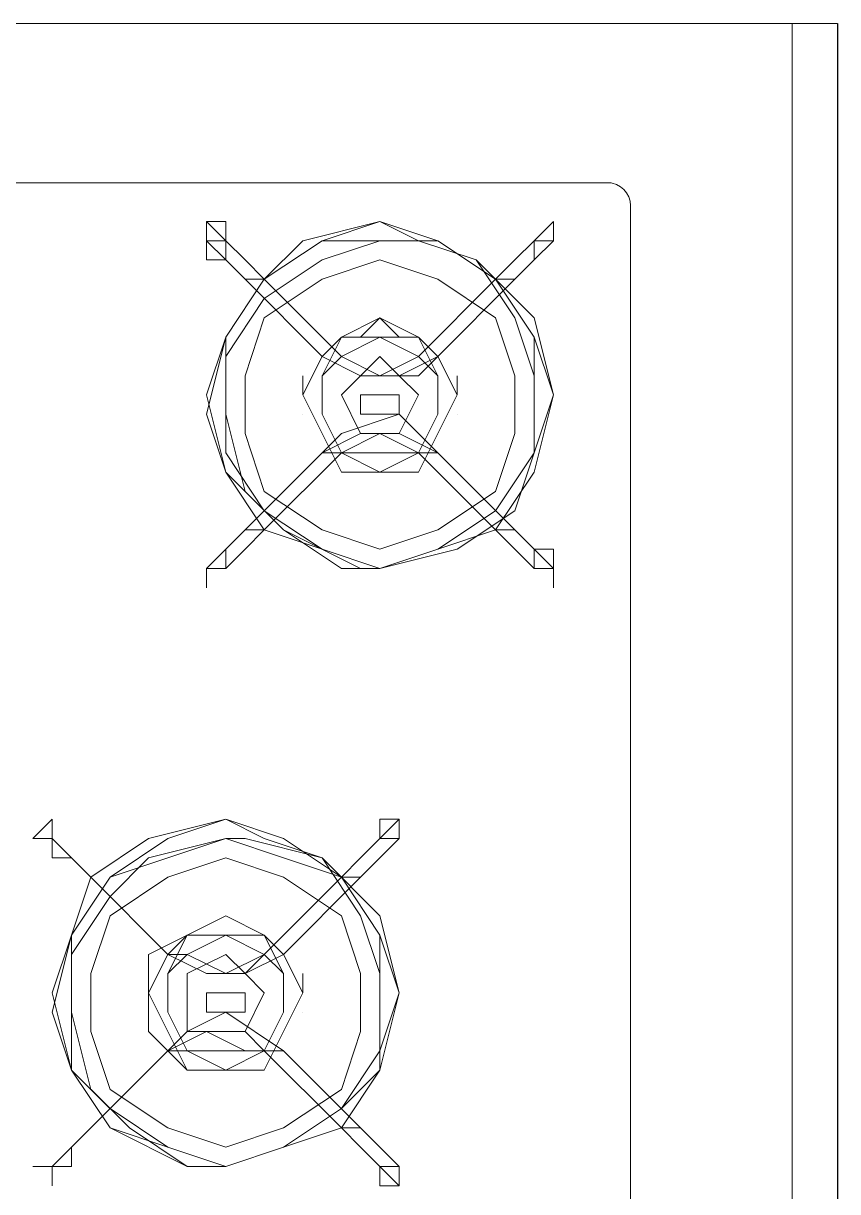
# Model space of a CAD drawing. Extents: x -592.89 to -592.29, y -71.83 to -70.03.
# Drawn here: x -592.647 to -592.289, y -70.545 to -70.032 of the extents above; entities that cross this region are included whole.
import ezdxf

# ---------------------------------------------------------------- set-up
doc = ezdxf.new("R2010")
doc.units = 0
doc.layers.get('0').update_dxf_attribs({"color": 255, "linetype": 'CONTINUOUS'})

# ---------------------------------------------------------------- blocks, each defined once
blk = doc.blocks.new('bancada com cooktop')
at = {"lineweight": 9}
for p, q in [((-0.6, 0.9), (0, 0.9)), ((-0.02, 0.9), (-0.02, -0.9)), ((-0.09947, 0.83), (-0.5313, 0.83))]:
    blk.add_line(p, q, dxfattribs=at)
blk.add_line((0, 0.9), (0, -0.9))
blk.add_lwpolyline([(-0.101, 0.11027, 0.414214), (-0.091, 0.12027), (-0.091, 0.82), (-0.091, 0.12027)], format="xyb", dxfattribs=at)
for points in [[(-0.20107, 0.66065), (-0.16721, 0.66912), (-0.1418, 0.68605), (-0.13334, 0.71146), (-0.12487, 0.73686), (-0.13334, 0.77073), (-0.15874, 0.79613), (-0.18414, 0.8046), (-0.20107, 0.81307), (-0.23494, 0.8046), (-0.25188, 0.78766), (-0.26881, 0.76226), (-0.27728, 0.72839), (-0.26881, 0.70299), (-0.24341, 0.67759), (-0.21801, 0.66065)], [(-0.16721, 0.73686), (-0.17567, 0.71992), (-0.18414, 0.70299), (-0.20107, 0.70299), (-0.18414, 0.70299), (-0.17567, 0.71992), (-0.16721, 0.73686), (-0.17567, 0.75379), (-0.1418, 0.78766), (-0.17567, 0.75379), (-0.1418, 0.78766), (-0.13334, 0.79613), (-0.1418, 0.78766), (-0.15027, 0.78766), (-0.1418, 0.78766), (-0.13334, 0.79613), (-0.12487, 0.8046), (-0.12487, 0.81307), (-0.13334, 0.8046), (-0.13334, 0.79613), (-0.12487, 0.8046), (-0.13334, 0.8046), (-0.12487, 0.8046), (-0.12487, 0.81307), (-0.13334, 0.8046), (-0.1418, 0.79613), (-0.15027, 0.78766), (-0.18414, 0.75379), (-0.20107, 0.74533), (-0.21801, 0.75379), (-0.25188, 0.78766), (-0.26035, 0.78766), (-0.25188, 0.78766), (-0.26035, 0.79613), (-0.26881, 0.8046), (-0.27728, 0.81307), (-0.27728, 0.8046), (-0.26881, 0.79613), (-0.26881, 0.8046), (-0.27728, 0.8046), (-0.26881, 0.8046), (-0.26881, 0.81307), (-0.27728, 0.81307), (-0.27728, 0.8046), (-0.27728, 0.79613), (-0.26881, 0.79613), (-0.26035, 0.78766), (-0.26881, 0.79613), (-0.26035, 0.78766), (-0.22648, 0.75379), (-0.20954, 0.74533), (-0.22648, 0.75379), (-0.26035, 0.78766), (-0.22648, 0.75379), (-0.21801, 0.76226), (-0.20107, 0.77073), (-0.18414, 0.76226), (-0.17567, 0.75379)], [(-0.15027, 0.78766), (-0.17567, 0.8046), (-0.20107, 0.81307), (-0.22648, 0.8046), (-0.25188, 0.78766), (-0.26881, 0.76226), (-0.26881, 0.73686), (-0.26881, 0.71146), (-0.25188, 0.68605), (-0.22648, 0.66912), (-0.20107, 0.66065), (-0.17567, 0.66912), (-0.15027, 0.68605), (-0.13334, 0.71146), (-0.13334, 0.73686), (-0.13334, 0.76226)], [(-0.25188, 0.67759), (-0.26035, 0.67759), (-0.25188, 0.67759), (-0.21801, 0.71146), (-0.20107, 0.71992), (-0.19261, 0.71992), (-0.18414, 0.73686), (-0.19261, 0.74533), (-0.20107, 0.75379), (-0.20954, 0.74533), (-0.21801, 0.73686), (-0.20954, 0.71992), (-0.20107, 0.71992), (-0.20954, 0.71992), (-0.21801, 0.73686), (-0.20954, 0.74533), (-0.20107, 0.75379), (-0.19261, 0.74533), (-0.18414, 0.73686), (-0.19261, 0.71992), (-0.20107, 0.71992), (-0.18414, 0.71146), (-0.15027, 0.67759), (-0.1418, 0.66912), (-0.13334, 0.66065), (-0.12487, 0.66065), (-0.13334, 0.66065), (-0.12487, 0.66065), (-0.13334, 0.66912), (-0.13334, 0.66065), (-0.12487, 0.66065), (-0.12487, 0.66912), (-0.13334, 0.66912), (-0.1418, 0.67759), (-0.15027, 0.67759), (-0.1418, 0.67759), (-0.17567, 0.71146), (-0.18414, 0.71146), (-0.17567, 0.71146), (-0.1418, 0.67759), (-0.17567, 0.71146), (-0.19261, 0.72839), (-0.21801, 0.71992), (-0.22648, 0.71146), (-0.26035, 0.67759), (-0.22648, 0.71146), (-0.26035, 0.67759), (-0.26881, 0.66912), (-0.26035, 0.67759), (-0.26881, 0.66912), (-0.27728, 0.66065), (-0.26881, 0.66065), (-0.27728, 0.66065), (-0.26881, 0.66065), (-0.26881, 0.66912), (-0.27728, 0.66065), (-0.26881, 0.66065), (-0.26035, 0.66912), (-0.25188, 0.67759), (-0.26881, 0.70299), (-0.27728, 0.73686), (-0.26881, 0.76226), (-0.25188, 0.78766), (-0.22648, 0.8046), (-0.20107, 0.8046), (-0.17567, 0.8046), (-0.15027, 0.78766), (-0.13334, 0.76226), (-0.12487, 0.73686), (-0.13334, 0.70299), (-0.15027, 0.67759), (-0.17567, 0.66912), (-0.20107, 0.66065), (-0.22648, 0.66912), (-0.25188, 0.67759), (-0.26035, 0.67759)], [(-0.20107, 0.66065), (-0.17567, 0.66912), (-0.15027, 0.68605), (-0.13334, 0.71146), (-0.13334, 0.74533), (-0.1418, 0.77073), (-0.15874, 0.79613), (-0.18414, 0.8046), (-0.20107, 0.8046), (-0.22648, 0.79613), (-0.25188, 0.7792), (-0.26881, 0.75379), (-0.26881, 0.72839), (-0.26035, 0.69452), (-0.24341, 0.67759), (-0.20954, 0.66065)], [(-0.20107, 0.66912), (-0.17567, 0.67759), (-0.15027, 0.69452), (-0.1418, 0.71992), (-0.1418, 0.74533), (-0.15027, 0.77073), (-0.17567, 0.78766), (-0.20107, 0.79613), (-0.22648, 0.78766), (-0.25188, 0.77073), (-0.26035, 0.74533), (-0.26035, 0.71992), (-0.25188, 0.69452), (-0.22648, 0.67759)], [(-0.20107, 0.66912), (-0.17567, 0.67759), (-0.15027, 0.69452), (-0.1418, 0.71992), (-0.1418, 0.74533), (-0.15027, 0.77073), (-0.17567, 0.78766), (-0.20107, 0.79613), (-0.22648, 0.78766), (-0.25188, 0.77073), (-0.26035, 0.74533), (-0.26035, 0.71992), (-0.25188, 0.69452), (-0.22648, 0.67759)], [(-0.26035, 0.78766), (-0.25188, 0.78766)], [(-0.20107, 0.77073), (-0.21801, 0.76226), (-0.22648, 0.75379), (-0.21801, 0.76226), (-0.22648, 0.74533), (-0.21801, 0.75379), (-0.20107, 0.76226), (-0.18414, 0.75379), (-0.17567, 0.74533), (-0.18414, 0.76226), (-0.20107, 0.76226), (-0.21801, 0.76226), (-0.22648, 0.75379), (-0.23494, 0.73686), (-0.22648, 0.71992), (-0.21801, 0.70299), (-0.20107, 0.70299), (-0.18414, 0.70299), (-0.17567, 0.71992), (-0.16721, 0.73686), (-0.17567, 0.75379), (-0.18414, 0.76226)], [(-0.21801, 0.76226), (-0.22648, 0.75379), (-0.20954, 0.74533), (-0.18414, 0.74533), (-0.17567, 0.75379), (-0.18414, 0.76226), (-0.17567, 0.75379), (-0.18414, 0.76226), (-0.20107, 0.77073)], [(-0.20954, 0.76226), (-0.20107, 0.77073), (-0.19261, 0.76226), (-0.20107, 0.77073)], [(-0.20107, 0.71146), (-0.18414, 0.71146), (-0.17567, 0.72839), (-0.17567, 0.74533), (-0.18414, 0.75379), (-0.20107, 0.76226), (-0.21801, 0.75379), (-0.22648, 0.74533), (-0.22648, 0.72839), (-0.21801, 0.71146)], [(-0.17567, 0.75379), (-0.19261, 0.74533), (-0.20954, 0.74533), (-0.19261, 0.74533)], [(-0.23494, 0.73686), (-0.23494, 0.74533)], [(-0.16721, 0.74533), (-0.16721, 0.73686)], [(-0.20107, 0.72839), (-0.19261, 0.72839), (-0.19261, 0.73686), (-0.20107, 0.73686), (-0.20954, 0.73686), (-0.20954, 0.72839)], [(-0.20107, 0.72839), (-0.19261, 0.72839), (-0.19261, 0.73686), (-0.20107, 0.73686), (-0.20954, 0.73686), (-0.20954, 0.72839)], [(-0.17567, 0.71146), (-0.19261, 0.71992), (-0.20954, 0.71992), (-0.22648, 0.71146), (-0.20954, 0.71992), (-0.19261, 0.71992)], [(-0.1418, 0.67759), (-0.15027, 0.67759)], [(-0.27728, 0.66065), (-0.27728, 0.65218)], [(-0.12487, 0.66065), (-0.12487, 0.65218)], [(-0.34502, 0.54211), (-0.35349, 0.54211), (-0.34502, 0.55058)], [(-0.26881, 0.39816), (-0.24341, 0.40663), (-0.21801, 0.42356), (-0.20107, 0.44897), (-0.19261, 0.47437), (-0.20107, 0.50824), (-0.22648, 0.53364), (-0.25188, 0.54211), (-0.26881, 0.55058), (-0.30268, 0.54211), (-0.32809, 0.52517), (-0.33655, 0.49977), (-0.34502, 0.4659), (-0.33655, 0.4405), (-0.31962, 0.4151), (-0.28575, 0.39816)], [(-0.34502, 0.54211), (-0.33655, 0.53364), (-0.34502, 0.54211), (-0.34502, 0.55058)], [(-0.20107, 0.53364), (-0.19261, 0.54211), (-0.20107, 0.54211), (-0.20107, 0.55058), (-0.20107, 0.54211), (-0.20954, 0.53364), (-0.21801, 0.52517), (-0.20954, 0.53364), (-0.21801, 0.52517), (-0.25188, 0.4913), (-0.26881, 0.48284), (-0.28575, 0.4913), (-0.29422, 0.4913), (-0.27728, 0.48284), (-0.26035, 0.48284), (-0.24341, 0.4913), (-0.20954, 0.52517)], [(-0.33655, 0.53364), (-0.34502, 0.54211), (-0.34502, 0.53364)], [(-0.26881, 0.39816), (-0.24341, 0.40663), (-0.21801, 0.42356), (-0.20107, 0.44897), (-0.20107, 0.48284), (-0.20954, 0.50824), (-0.22648, 0.53364), (-0.26035, 0.54211), (-0.26881, 0.54211), (-0.30268, 0.53364), (-0.31962, 0.51671), (-0.33655, 0.4913), (-0.33655, 0.4659), (-0.32809, 0.43203), (-0.31115, 0.4151), (-0.28575, 0.39816)], [(-0.26881, 0.39816), (-0.24341, 0.40663), (-0.21801, 0.42356), (-0.20107, 0.4405), (-0.20107, 0.47437), (-0.20107, 0.49977), (-0.21801, 0.52517), (-0.24341, 0.53364), (-0.26881, 0.54211), (-0.29422, 0.53364), (-0.31962, 0.52517), (-0.33655, 0.49977), (-0.33655, 0.47437), (-0.33655, 0.4405), (-0.31962, 0.42356), (-0.29422, 0.40663)], [(-0.32809, 0.52517), (-0.33655, 0.53364)], [(-0.32809, 0.52517), (-0.33655, 0.53364)], [(-0.26881, 0.40663), (-0.24341, 0.4151), (-0.21801, 0.43203), (-0.20954, 0.45743), (-0.20954, 0.48284), (-0.21801, 0.50824), (-0.24341, 0.52517), (-0.26881, 0.53364), (-0.29422, 0.52517), (-0.31962, 0.50824), (-0.32809, 0.48284), (-0.32809, 0.45743), (-0.31962, 0.43203), (-0.29422, 0.4151)], [(-0.26881, 0.40663), (-0.24341, 0.4151), (-0.21801, 0.43203), (-0.20954, 0.45743), (-0.20954, 0.48284), (-0.21801, 0.50824), (-0.24341, 0.52517), (-0.26881, 0.53364), (-0.29422, 0.52517), (-0.31962, 0.50824), (-0.32809, 0.48284), (-0.32809, 0.45743), (-0.31962, 0.43203), (-0.29422, 0.4151)], [(-0.29422, 0.4913), (-0.32809, 0.52517)], [(-0.21801, 0.52517), (-0.20954, 0.52517)], [(-0.21801, 0.52517), (-0.20954, 0.52517)], [(-0.26881, 0.4405), (-0.25188, 0.4405), (-0.24341, 0.45743), (-0.23494, 0.47437), (-0.24341, 0.4913), (-0.25188, 0.49977), (-0.26881, 0.50824), (-0.28575, 0.49977), (-0.29422, 0.4913), (-0.30268, 0.47437), (-0.29422, 0.45743), (-0.28575, 0.4405)], [(-0.26881, 0.50824), (-0.28575, 0.49977), (-0.29422, 0.4913), (-0.30268, 0.47437), (-0.29422, 0.45743), (-0.28575, 0.4405), (-0.26881, 0.4405), (-0.25188, 0.4405), (-0.24341, 0.45743), (-0.23494, 0.47437), (-0.24341, 0.4913), (-0.25188, 0.49977)], [(-0.26881, 0.44897), (-0.25188, 0.44897), (-0.24341, 0.4659), (-0.24341, 0.48284), (-0.25188, 0.4913), (-0.26881, 0.49977), (-0.28575, 0.4913), (-0.29422, 0.48284), (-0.29422, 0.4659), (-0.28575, 0.44897)], [(-0.26881, 0.44897), (-0.25188, 0.44897), (-0.24341, 0.4659), (-0.24341, 0.48284), (-0.25188, 0.4913), (-0.26881, 0.49977), (-0.28575, 0.4913), (-0.29422, 0.48284), (-0.29422, 0.4659), (-0.28575, 0.44897)], [(-0.29422, 0.4913), (-0.28575, 0.49977)], [(-0.27728, 0.49977), (-0.26881, 0.49977), (-0.26035, 0.49977), (-0.26881, 0.49977)], [(-0.26881, 0.45743), (-0.26035, 0.45743), (-0.25188, 0.47437), (-0.26035, 0.48284), (-0.26881, 0.4913), (-0.28575, 0.48284), (-0.28575, 0.47437), (-0.28575, 0.45743)], [(-0.26881, 0.45743), (-0.26035, 0.45743), (-0.25188, 0.47437), (-0.26035, 0.48284), (-0.26881, 0.4913), (-0.28575, 0.48284), (-0.28575, 0.47437), (-0.28575, 0.45743)], [(-0.30268, 0.47437), (-0.30268, 0.48284)], [(-0.23494, 0.48284), (-0.23494, 0.47437)], [(-0.25188, 0.44897), (-0.26035, 0.45743)], [(-0.33655, 0.40663), (-0.32809, 0.4151)], [(-0.21801, 0.4151), (-0.20954, 0.4151)], [(-0.34502, 0.39816), (-0.33655, 0.39816), (-0.33655, 0.40663)], [(-0.33655, 0.40663), (-0.34502, 0.39816)], [(-0.34502, 0.39816), (-0.34502, 0.3897)]]:
    blk.add_lwpolyline(points, close=True, dxfattribs=at)
for points in [[(-0.27728, 0.81307), (-0.27728, 0.81307)], [(-0.27728, 0.81307), (-0.27728, 0.81307)], [(-0.27728, 0.81307), (-0.27728, 0.81307)], [(-0.27728, 0.81307), (-0.27728, 0.81307)], [(-0.27728, 0.81307), (-0.27728, 0.81307)], [(-0.27728, 0.81307), (-0.27728, 0.81307)], [(-0.27728, 0.81307), (-0.27728, 0.81307)], [(-0.12487, 0.81307), (-0.12487, 0.81307)], [(-0.12487, 0.81307), (-0.12487, 0.81307)], [(-0.12487, 0.81307), (-0.12487, 0.81307)], [(-0.12487, 0.81307), (-0.12487, 0.81307)], [(-0.12487, 0.81307), (-0.12487, 0.81307)], [(-0.12487, 0.81307), (-0.12487, 0.81307)], [(-0.12487, 0.81307), (-0.12487, 0.81307)], [(-0.12487, 0.81307), (-0.12487, 0.81307)], [(-0.27728, 0.8046), (-0.27728, 0.8046)], [(-0.27728, 0.8046), (-0.27728, 0.8046)], [(-0.27728, 0.8046), (-0.27728, 0.8046)], [(-0.27728, 0.8046), (-0.27728, 0.8046)], [(-0.27728, 0.8046), (-0.27728, 0.8046)], [(-0.27728, 0.8046), (-0.27728, 0.8046)], [(-0.27728, 0.8046), (-0.27728, 0.8046)], [(-0.27728, 0.8046), (-0.27728, 0.8046)], [(-0.27728, 0.8046), (-0.27728, 0.8046)], [(-0.27728, 0.8046), (-0.27728, 0.8046)], [(-0.27728, 0.8046), (-0.27728, 0.8046)], [(-0.26881, 0.8046), (-0.26881, 0.8046)], [(-0.26881, 0.8046), (-0.26881, 0.8046)], [(-0.26881, 0.8046), (-0.26881, 0.8046)], [(-0.26881, 0.8046), (-0.26881, 0.8046)], [(-0.13334, 0.8046), (-0.13334, 0.8046)], [(-0.13334, 0.8046), (-0.13334, 0.8046)], [(-0.13334, 0.8046), (-0.13334, 0.8046)], [(-0.12487, 0.8046), (-0.12487, 0.8046)], [(-0.12487, 0.8046), (-0.12487, 0.8046)], [(-0.12487, 0.8046), (-0.12487, 0.8046)], [(-0.12487, 0.8046), (-0.12487, 0.8046)], [(-0.12487, 0.8046), (-0.12487, 0.8046)], [(-0.12487, 0.8046), (-0.12487, 0.8046)], [(-0.12487, 0.8046), (-0.12487, 0.8046)], [(-0.12487, 0.8046), (-0.12487, 0.8046)], [(-0.12487, 0.8046), (-0.12487, 0.8046)], [(-0.12487, 0.8046), (-0.12487, 0.8046)], [(-0.12487, 0.8046), (-0.12487, 0.8046)], [(-0.12487, 0.8046), (-0.12487, 0.8046)], [(-0.12487, 0.8046), (-0.12487, 0.8046)], [(-0.26035, 0.78766), (-0.26035, 0.78766)], [(-0.26035, 0.78766), (-0.26035, 0.78766)], [(-0.26035, 0.78766), (-0.26035, 0.78766)], [(-0.26035, 0.78766), (-0.26035, 0.78766)], [(-0.26035, 0.78766), (-0.26035, 0.78766)], [(-0.26035, 0.78766), (-0.26035, 0.78766)], [(-0.26035, 0.78766), (-0.26035, 0.78766)], [(-0.26035, 0.78766), (-0.26035, 0.78766)], [(-0.26035, 0.78766), (-0.26035, 0.78766)], [(-0.26035, 0.78766), (-0.26035, 0.78766)], [(-0.26035, 0.78766), (-0.26035, 0.78766)], [(-0.26035, 0.78766), (-0.26035, 0.78766)], [(-0.26035, 0.78766), (-0.26035, 0.78766)], [(-0.26035, 0.78766), (-0.26035, 0.78766)], [(-0.26035, 0.78766), (-0.26035, 0.78766)], [(-0.26035, 0.78766), (-0.26035, 0.78766)], [(-0.26035, 0.78766), (-0.26035, 0.78766)], [(-0.26035, 0.78766), (-0.26035, 0.78766)], [(-0.26035, 0.78766), (-0.26035, 0.78766)], [(-0.26035, 0.78766), (-0.26035, 0.78766)], [(-0.26035, 0.78766), (-0.26035, 0.78766)], [(-0.26035, 0.78766), (-0.26035, 0.78766)], [(-0.26035, 0.78766), (-0.26035, 0.78766)], [(-0.26035, 0.78766), (-0.26035, 0.78766)], [(-0.26035, 0.78766), (-0.26035, 0.78766)], [(-0.26035, 0.78766), (-0.26035, 0.78766)], [(-0.26035, 0.78766), (-0.26035, 0.78766)], [(-0.26035, 0.78766), (-0.26035, 0.78766)], [(-0.26035, 0.78766), (-0.26035, 0.78766)], [(-0.26035, 0.78766), (-0.26035, 0.78766)], [(-0.26035, 0.78766), (-0.26035, 0.78766)], [(-0.26035, 0.78766), (-0.26035, 0.78766)], [(-0.25188, 0.78766), (-0.25188, 0.78766)], [(-0.25188, 0.78766), (-0.25188, 0.78766)], [(-0.25188, 0.78766), (-0.25188, 0.78766)], [(-0.25188, 0.78766), (-0.25188, 0.78766)], [(-0.25188, 0.78766), (-0.25188, 0.78766)], [(-0.25188, 0.78766), (-0.25188, 0.78766)], [(-0.25188, 0.78766), (-0.25188, 0.78766)], [(-0.25188, 0.78766), (-0.25188, 0.78766)], [(-0.25188, 0.78766), (-0.25188, 0.78766)], [(-0.25188, 0.78766), (-0.25188, 0.78766)], [(-0.25188, 0.78766), (-0.25188, 0.78766)], [(-0.25188, 0.78766), (-0.25188, 0.78766)], [(-0.25188, 0.78766), (-0.25188, 0.78766)], [(-0.25188, 0.78766), (-0.25188, 0.78766)], [(-0.25188, 0.78766), (-0.25188, 0.78766)], [(-0.25188, 0.78766), (-0.25188, 0.78766)], [(-0.25188, 0.78766), (-0.25188, 0.78766)], [(-0.25188, 0.78766), (-0.25188, 0.78766)], [(-0.25188, 0.78766), (-0.25188, 0.78766)], [(-0.25188, 0.78766), (-0.25188, 0.78766)], [(-0.15027, 0.78766), (-0.15027, 0.78766)], [(-0.15027, 0.78766), (-0.15027, 0.78766)], [(-0.15027, 0.78766), (-0.15027, 0.78766)], [(-0.15027, 0.78766), (-0.15027, 0.78766)], [(-0.15027, 0.78766), (-0.15027, 0.78766)], [(-0.15027, 0.78766), (-0.15027, 0.78766)], [(-0.15027, 0.78766), (-0.15027, 0.78766)], [(-0.15027, 0.78766), (-0.15027, 0.78766)], [(-0.1418, 0.78766), (-0.15027, 0.78766)], [(-0.15027, 0.78766), (-0.15027, 0.78766)], [(-0.15027, 0.78766), (-0.15027, 0.78766)], [(-0.15027, 0.78766), (-0.15027, 0.78766)], [(-0.15027, 0.78766), (-0.15027, 0.78766)], [(-0.15027, 0.78766), (-0.15027, 0.78766)], [(-0.15027, 0.78766), (-0.15027, 0.78766)], [(-0.15027, 0.78766), (-0.15027, 0.78766)], [(-0.15027, 0.78766), (-0.15027, 0.78766)], [(-0.15027, 0.78766), (-0.1418, 0.78766)], [(-0.1418, 0.78766), (-0.1418, 0.78766)], [(-0.1418, 0.78766), (-0.1418, 0.78766)], [(-0.1418, 0.78766), (-0.1418, 0.78766)], [(-0.1418, 0.78766), (-0.1418, 0.78766)], [(-0.1418, 0.78766), (-0.1418, 0.78766)], [(-0.1418, 0.78766), (-0.1418, 0.78766)], [(-0.1418, 0.78766), (-0.1418, 0.78766)], [(-0.1418, 0.78766), (-0.1418, 0.78766)], [(-0.1418, 0.78766), (-0.1418, 0.78766)], [(-0.1418, 0.78766), (-0.1418, 0.78766)], [(-0.1418, 0.78766), (-0.1418, 0.78766)], [(-0.1418, 0.78766), (-0.1418, 0.78766)], [(-0.1418, 0.78766), (-0.1418, 0.78766)], [(-0.1418, 0.78766), (-0.1418, 0.78766)], [(-0.1418, 0.78766), (-0.1418, 0.78766)], [(-0.1418, 0.78766), (-0.1418, 0.78766)], [(-0.1418, 0.78766), (-0.1418, 0.78766)], [(-0.1418, 0.78766), (-0.1418, 0.78766)], [(-0.1418, 0.78766), (-0.1418, 0.78766)], [(-0.1418, 0.78766), (-0.1418, 0.78766)], [(-0.1418, 0.78766), (-0.1418, 0.78766)], [(-0.1418, 0.78766), (-0.1418, 0.78766)], [(-0.1418, 0.78766), (-0.1418, 0.78766)], [(-0.1418, 0.78766), (-0.1418, 0.78766)], [(-0.1418, 0.78766), (-0.1418, 0.78766)], [(-0.1418, 0.78766), (-0.1418, 0.78766)], [(-0.1418, 0.78766), (-0.1418, 0.78766)], [(-0.1418, 0.78766), (-0.1418, 0.78766)], [(-0.1418, 0.78766), (-0.1418, 0.78766)], [(-0.1418, 0.78766), (-0.1418, 0.78766)], [(-0.1418, 0.78766), (-0.1418, 0.78766)], [(-0.1418, 0.78766), (-0.1418, 0.78766)], [(-0.1418, 0.78766), (-0.1418, 0.78766)], [(-0.1418, 0.78766), (-0.1418, 0.78766)], [(-0.1418, 0.78766), (-0.1418, 0.78766)], [(-0.1418, 0.78766), (-0.1418, 0.78766)], [(-0.22648, 0.73686), (-0.22648, 0.72839), (-0.21801, 0.71146), (-0.22648, 0.71146), (-0.21801, 0.71146), (-0.22648, 0.72839), (-0.22648, 0.74533), (-0.21801, 0.76226), (-0.22648, 0.75379), (-0.23494, 0.73686), (-0.22648, 0.71992), (-0.21801, 0.70299), (-0.20107, 0.70299), (-0.18414, 0.70299), (-0.17567, 0.71992), (-0.16721, 0.73686), (-0.17567, 0.75379), (-0.18414, 0.76226), (-0.20107, 0.77073), (-0.21801, 0.76226), (-0.20107, 0.76226), (-0.18414, 0.76226), (-0.17567, 0.74533), (-0.17567, 0.72839), (-0.18414, 0.71146), (-0.20107, 0.70299), (-0.21801, 0.71146), (-0.20107, 0.71146), (-0.18414, 0.71146), (-0.17567, 0.72839), (-0.17567, 0.73686)], [(-0.22648, 0.75379), (-0.23494, 0.73686)], [(-0.22648, 0.75379), (-0.23494, 0.73686)], [(-0.21801, 0.75379), (-0.21801, 0.75379)], [(-0.22648, 0.74533), (-0.22648, 0.72839), (-0.21801, 0.71146), (-0.20107, 0.70299), (-0.18414, 0.71146), (-0.17567, 0.72839), (-0.17567, 0.74533)], [(-0.23494, 0.73686), (-0.22648, 0.71992)], [(-0.23494, 0.73686), (-0.22648, 0.71992)], [(-0.23494, 0.72839), (-0.23494, 0.72839)], [(-0.23494, 0.72839), (-0.23494, 0.72839)], [(-0.16721, 0.72839), (-0.16721, 0.72839)], [(-0.16721, 0.72839), (-0.16721, 0.72839)], [(-0.22648, 0.71992), (-0.21801, 0.70299)], [(-0.22648, 0.71992), (-0.21801, 0.70299)], [(-0.18414, 0.71146), (-0.18414, 0.71146)], [(-0.21801, 0.70299), (-0.20107, 0.70299)], [(-0.21801, 0.70299), (-0.20107, 0.70299)], [(-0.20954, 0.70299), (-0.20107, 0.70299)], [(-0.20954, 0.70299), (-0.20107, 0.70299)], [(-0.20107, 0.70299), (-0.19261, 0.70299)], [(-0.20107, 0.70299), (-0.19261, 0.70299)], [(-0.26035, 0.67759), (-0.26035, 0.67759)], [(-0.26035, 0.67759), (-0.26035, 0.67759)], [(-0.26035, 0.67759), (-0.26035, 0.67759)], [(-0.26035, 0.67759), (-0.26035, 0.67759)], [(-0.26035, 0.67759), (-0.26035, 0.67759)], [(-0.26035, 0.67759), (-0.26035, 0.67759)], [(-0.26035, 0.67759), (-0.26035, 0.67759)], [(-0.26035, 0.67759), (-0.26035, 0.67759)], [(-0.26035, 0.67759), (-0.26035, 0.67759)], [(-0.26035, 0.67759), (-0.26035, 0.67759)], [(-0.26035, 0.67759), (-0.26035, 0.67759)], [(-0.26035, 0.67759), (-0.26035, 0.67759)], [(-0.26035, 0.67759), (-0.26035, 0.67759)], [(-0.26035, 0.67759), (-0.26035, 0.67759)], [(-0.26035, 0.67759), (-0.26035, 0.67759)], [(-0.26035, 0.67759), (-0.26035, 0.67759)], [(-0.26035, 0.67759), (-0.26035, 0.67759)], [(-0.26035, 0.67759), (-0.26035, 0.67759)], [(-0.26035, 0.67759), (-0.26035, 0.67759)], [(-0.26035, 0.67759), (-0.26035, 0.67759)], [(-0.26035, 0.67759), (-0.26035, 0.67759)], [(-0.26035, 0.67759), (-0.26035, 0.67759)], [(-0.26035, 0.67759), (-0.26035, 0.67759)], [(-0.26035, 0.67759), (-0.26035, 0.67759)], [(-0.26035, 0.67759), (-0.26035, 0.67759)], [(-0.26035, 0.67759), (-0.26035, 0.67759)], [(-0.26035, 0.67759), (-0.26035, 0.67759)], [(-0.26035, 0.67759), (-0.26035, 0.67759)], [(-0.26035, 0.67759), (-0.26035, 0.67759)], [(-0.26035, 0.67759), (-0.26035, 0.67759)], [(-0.26035, 0.67759), (-0.26035, 0.67759)], [(-0.26035, 0.67759), (-0.26035, 0.67759)], [(-0.25188, 0.67759), (-0.25188, 0.67759)], [(-0.25188, 0.67759), (-0.25188, 0.67759)], [(-0.25188, 0.67759), (-0.25188, 0.67759)], [(-0.25188, 0.67759), (-0.25188, 0.67759)], [(-0.25188, 0.67759), (-0.25188, 0.67759)], [(-0.25188, 0.67759), (-0.25188, 0.67759)], [(-0.25188, 0.67759), (-0.25188, 0.67759)], [(-0.25188, 0.67759), (-0.25188, 0.67759)], [(-0.25188, 0.67759), (-0.25188, 0.67759)], [(-0.25188, 0.67759), (-0.25188, 0.67759)], [(-0.25188, 0.67759), (-0.25188, 0.67759)], [(-0.25188, 0.67759), (-0.25188, 0.67759)], [(-0.25188, 0.67759), (-0.25188, 0.67759)], [(-0.25188, 0.67759), (-0.25188, 0.67759)], [(-0.25188, 0.67759), (-0.25188, 0.67759)], [(-0.25188, 0.67759), (-0.25188, 0.67759)], [(-0.25188, 0.67759), (-0.25188, 0.67759)], [(-0.25188, 0.67759), (-0.25188, 0.67759)], [(-0.25188, 0.67759), (-0.25188, 0.67759)], [(-0.25188, 0.67759), (-0.25188, 0.67759)], [(-0.15027, 0.67759), (-0.15027, 0.67759)], [(-0.15027, 0.67759), (-0.15027, 0.67759)], [(-0.15027, 0.67759), (-0.15027, 0.67759)], [(-0.15027, 0.67759), (-0.15027, 0.67759)], [(-0.15027, 0.67759), (-0.15027, 0.67759)], [(-0.15027, 0.67759), (-0.15027, 0.67759)], [(-0.15027, 0.67759), (-0.15027, 0.67759)], [(-0.15027, 0.67759), (-0.15027, 0.67759)], [(-0.15027, 0.67759), (-0.15027, 0.67759)], [(-0.15027, 0.67759), (-0.15027, 0.67759)], [(-0.15027, 0.67759), (-0.15027, 0.67759)], [(-0.15027, 0.67759), (-0.15027, 0.67759)], [(-0.15027, 0.67759), (-0.15027, 0.67759)], [(-0.15027, 0.67759), (-0.15027, 0.67759)], [(-0.15027, 0.67759), (-0.15027, 0.67759)], [(-0.15027, 0.67759), (-0.15027, 0.67759)], [(-0.1418, 0.67759), (-0.1418, 0.67759)], [(-0.1418, 0.67759), (-0.1418, 0.67759)], [(-0.1418, 0.67759), (-0.1418, 0.67759)], [(-0.1418, 0.67759), (-0.1418, 0.67759)], [(-0.1418, 0.67759), (-0.1418, 0.67759)], [(-0.1418, 0.67759), (-0.1418, 0.67759)], [(-0.1418, 0.67759), (-0.1418, 0.67759)], [(-0.1418, 0.67759), (-0.1418, 0.67759)], [(-0.1418, 0.67759), (-0.1418, 0.67759)], [(-0.1418, 0.67759), (-0.1418, 0.67759)], [(-0.1418, 0.67759), (-0.1418, 0.67759)], [(-0.1418, 0.67759), (-0.1418, 0.67759)], [(-0.1418, 0.67759), (-0.1418, 0.67759)], [(-0.1418, 0.67759), (-0.1418, 0.67759)], [(-0.1418, 0.67759), (-0.1418, 0.67759)], [(-0.1418, 0.67759), (-0.1418, 0.67759)], [(-0.1418, 0.67759), (-0.1418, 0.67759)], [(-0.1418, 0.67759), (-0.1418, 0.67759)], [(-0.1418, 0.67759), (-0.13334, 0.66912)], [(-0.13334, 0.66912), (-0.1418, 0.67759)], [(-0.1418, 0.67759), (-0.1418, 0.67759)], [(-0.1418, 0.67759), (-0.1418, 0.67759)], [(-0.1418, 0.67759), (-0.1418, 0.67759)], [(-0.1418, 0.67759), (-0.1418, 0.67759)], [(-0.1418, 0.67759), (-0.1418, 0.67759)], [(-0.1418, 0.67759), (-0.1418, 0.67759)], [(-0.1418, 0.67759), (-0.1418, 0.67759)], [(-0.1418, 0.67759), (-0.1418, 0.67759)], [(-0.1418, 0.67759), (-0.1418, 0.67759)], [(-0.1418, 0.67759), (-0.1418, 0.67759)], [(-0.1418, 0.67759), (-0.1418, 0.67759)], [(-0.1418, 0.67759), (-0.1418, 0.67759)], [(-0.1418, 0.67759), (-0.1418, 0.67759)], [(-0.1418, 0.67759), (-0.1418, 0.67759)], [(-0.1418, 0.67759), (-0.1418, 0.67759)], [(-0.1418, 0.67759), (-0.1418, 0.67759)], [(-0.1418, 0.67759), (-0.1418, 0.67759)], [(-0.1418, 0.67759), (-0.1418, 0.67759)], [(-0.27728, 0.66065), (-0.27728, 0.66065)], [(-0.27728, 0.66065), (-0.27728, 0.66065)], [(-0.27728, 0.66065), (-0.27728, 0.66065)], [(-0.27728, 0.66065), (-0.27728, 0.66065)], [(-0.27728, 0.66065), (-0.27728, 0.66065)], [(-0.27728, 0.66065), (-0.27728, 0.66065)], [(-0.27728, 0.66065), (-0.27728, 0.66065)], [(-0.27728, 0.66065), (-0.27728, 0.66065)], [(-0.27728, 0.66065), (-0.27728, 0.66065)], [(-0.27728, 0.66065), (-0.27728, 0.66065)], [(-0.27728, 0.66065), (-0.27728, 0.66065)], [(-0.27728, 0.66065), (-0.27728, 0.66065)], [(-0.27728, 0.66065), (-0.27728, 0.66065)], [(-0.27728, 0.66065), (-0.27728, 0.66065)], [(-0.27728, 0.66065), (-0.27728, 0.66065)], [(-0.27728, 0.66065), (-0.27728, 0.66065)], [(-0.26881, 0.66065), (-0.26881, 0.66065)], [(-0.26881, 0.66065), (-0.26881, 0.66065)], [(-0.26881, 0.66065), (-0.26881, 0.66065)], [(-0.26881, 0.66065), (-0.26881, 0.66065)], [(-0.26881, 0.66065), (-0.26881, 0.66065)], [(-0.13334, 0.66065), (-0.13334, 0.66065)], [(-0.13334, 0.66065), (-0.13334, 0.66065)], [(-0.13334, 0.66065), (-0.13334, 0.66065)], [(-0.12487, 0.66065), (-0.12487, 0.66065)], [(-0.12487, 0.66065), (-0.12487, 0.66065)], [(-0.12487, 0.66065), (-0.12487, 0.66065)], [(-0.12487, 0.66065), (-0.12487, 0.66065)], [(-0.12487, 0.66065), (-0.12487, 0.66065)], [(-0.12487, 0.66065), (-0.12487, 0.66065)], [(-0.12487, 0.66065), (-0.12487, 0.66065)], [(-0.12487, 0.66065), (-0.12487, 0.66065)], [(-0.12487, 0.66065), (-0.12487, 0.66065)], [(-0.12487, 0.66065), (-0.12487, 0.66065)], [(-0.12487, 0.66065), (-0.12487, 0.66065)], [(-0.12487, 0.66065), (-0.12487, 0.66065)], [(-0.12487, 0.66065), (-0.12487, 0.66065)], [(-0.12487, 0.66065), (-0.12487, 0.66065)], [(-0.12487, 0.66065), (-0.12487, 0.66065)], [(-0.12487, 0.66065), (-0.12487, 0.66065)], [(-0.27728, 0.65218), (-0.27728, 0.65218)], [(-0.27728, 0.65218), (-0.27728, 0.65218)], [(-0.27728, 0.65218), (-0.27728, 0.65218)], [(-0.12487, 0.65218), (-0.12487, 0.65218)], [(-0.12487, 0.65218), (-0.12487, 0.65218)], [(-0.12487, 0.65218), (-0.12487, 0.65218)], [(-0.12487, 0.65218), (-0.12487, 0.65218)], [(-0.34502, 0.55058), (-0.34502, 0.55058)], [(-0.34502, 0.55058), (-0.34502, 0.55058)], [(-0.34502, 0.55058), (-0.34502, 0.55058)], [(-0.34502, 0.55058), (-0.34502, 0.55058)], [(-0.34502, 0.55058), (-0.34502, 0.55058)], [(-0.34502, 0.55058), (-0.34502, 0.55058)], [(-0.34502, 0.55058), (-0.34502, 0.55058)], [(-0.26881, 0.55058), (-0.29422, 0.54211)], [(-0.24341, 0.54211), (-0.26881, 0.55058)], [(-0.20107, 0.54211), (-0.20954, 0.53364), (-0.20107, 0.54211), (-0.19261, 0.55058), (-0.20107, 0.55058)], [(-0.20107, 0.55058), (-0.20107, 0.55058)], [(-0.20107, 0.55058), (-0.20107, 0.55058)], [(-0.20107, 0.55058), (-0.20107, 0.55058)], [(-0.19261, 0.55058), (-0.19261, 0.55058)], [(-0.19261, 0.55058), (-0.19261, 0.55058)], [(-0.19261, 0.55058), (-0.19261, 0.55058)], [(-0.19261, 0.55058), (-0.19261, 0.54211)], [(-0.35349, 0.54211), (-0.35349, 0.54211)], [(-0.35349, 0.54211), (-0.35349, 0.54211)], [(-0.35349, 0.54211), (-0.35349, 0.54211)], [(-0.35349, 0.54211), (-0.35349, 0.54211)], [(-0.35349, 0.54211), (-0.35349, 0.54211)], [(-0.34502, 0.54211), (-0.34502, 0.54211)], [(-0.34502, 0.54211), (-0.34502, 0.54211)], [(-0.34502, 0.54211), (-0.34502, 0.54211)], [(-0.34502, 0.54211), (-0.34502, 0.54211)], [(-0.34502, 0.54211), (-0.34502, 0.54211)], [(-0.34502, 0.54211), (-0.34502, 0.54211)], [(-0.34502, 0.54211), (-0.34502, 0.54211)], [(-0.34502, 0.54211), (-0.34502, 0.54211)], [(-0.34502, 0.54211), (-0.34502, 0.54211)], [(-0.34502, 0.54211), (-0.34502, 0.54211)], [(-0.34502, 0.54211), (-0.34502, 0.54211)], [(-0.34502, 0.54211), (-0.34502, 0.54211)], [(-0.29422, 0.54211), (-0.31962, 0.52517)], [(-0.21801, 0.52517), (-0.24341, 0.54211)], [(-0.20107, 0.54211), (-0.20107, 0.54211)], [(-0.20107, 0.54211), (-0.20107, 0.54211)], [(-0.20107, 0.54211), (-0.20107, 0.54211)], [(-0.20107, 0.54211), (-0.20107, 0.54211)], [(-0.20107, 0.54211), (-0.20107, 0.54211)], [(-0.20107, 0.54211), (-0.20107, 0.54211)], [(-0.20107, 0.54211), (-0.20107, 0.54211)], [(-0.20107, 0.54211), (-0.20107, 0.54211)], [(-0.19261, 0.54211), (-0.19261, 0.54211)], [(-0.19261, 0.54211), (-0.19261, 0.54211)], [(-0.19261, 0.54211), (-0.19261, 0.54211)], [(-0.19261, 0.54211), (-0.19261, 0.54211)], [(-0.19261, 0.54211), (-0.19261, 0.54211)], [(-0.19261, 0.54211), (-0.19261, 0.54211)], [(-0.19261, 0.54211), (-0.19261, 0.54211)], [(-0.19261, 0.54211), (-0.19261, 0.54211)], [(-0.19261, 0.54211), (-0.19261, 0.54211)], [(-0.19261, 0.54211), (-0.19261, 0.54211)], [(-0.31962, 0.52517), (-0.33655, 0.49977)], [(-0.32809, 0.52517), (-0.32809, 0.52517)], [(-0.32809, 0.52517), (-0.32809, 0.52517)], [(-0.32809, 0.52517), (-0.32809, 0.52517)], [(-0.32809, 0.52517), (-0.32809, 0.52517)], [(-0.32809, 0.52517), (-0.32809, 0.52517)], [(-0.32809, 0.52517), (-0.32809, 0.52517)], [(-0.32809, 0.52517), (-0.32809, 0.52517)], [(-0.32809, 0.52517), (-0.32809, 0.52517)], [(-0.32809, 0.52517), (-0.32809, 0.52517)], [(-0.32809, 0.52517), (-0.32809, 0.52517)], [(-0.32809, 0.52517), (-0.32809, 0.52517)], [(-0.32809, 0.52517), (-0.32809, 0.52517)], [(-0.32809, 0.52517), (-0.32809, 0.52517)], [(-0.32809, 0.52517), (-0.32809, 0.52517)], [(-0.32809, 0.52517), (-0.32809, 0.52517)], [(-0.32809, 0.52517), (-0.32809, 0.52517)], [(-0.32809, 0.52517), (-0.32809, 0.52517)], [(-0.32809, 0.52517), (-0.32809, 0.52517)], [(-0.32809, 0.52517), (-0.32809, 0.52517)], [(-0.32809, 0.52517), (-0.32809, 0.52517)], [(-0.32809, 0.52517), (-0.32809, 0.52517)], [(-0.32809, 0.52517), (-0.32809, 0.52517)], [(-0.32809, 0.52517), (-0.32809, 0.52517)], [(-0.32809, 0.52517), (-0.32809, 0.52517)], [(-0.32809, 0.52517), (-0.32809, 0.52517)], [(-0.32809, 0.52517), (-0.32809, 0.52517)], [(-0.32809, 0.52517), (-0.32809, 0.52517)], [(-0.32809, 0.52517), (-0.32809, 0.52517)], [(-0.29422, 0.4913), (-0.32809, 0.52517)], [(-0.32809, 0.52517), (-0.29422, 0.4913)], [(-0.32809, 0.52517), (-0.32809, 0.52517)], [(-0.32809, 0.52517), (-0.32809, 0.52517)], [(-0.32809, 0.52517), (-0.32809, 0.52517)], [(-0.32809, 0.52517), (-0.32809, 0.52517)], [(-0.32809, 0.52517), (-0.32809, 0.52517)], [(-0.32809, 0.52517), (-0.32809, 0.52517)], [(-0.32809, 0.52517), (-0.32809, 0.52517)], [(-0.32809, 0.52517), (-0.32809, 0.52517)], [(-0.32809, 0.52517), (-0.32809, 0.52517)], [(-0.32809, 0.52517), (-0.32809, 0.52517)], [(-0.32809, 0.52517), (-0.32809, 0.52517)], [(-0.32809, 0.52517), (-0.32809, 0.52517)], [(-0.32809, 0.52517), (-0.32809, 0.52517)], [(-0.32809, 0.52517), (-0.32809, 0.52517)], [(-0.32809, 0.52517), (-0.32809, 0.52517)], [(-0.32809, 0.52517), (-0.32809, 0.52517)], [(-0.32809, 0.52517), (-0.32809, 0.52517)], [(-0.32809, 0.52517), (-0.32809, 0.52517)], [(-0.32809, 0.52517), (-0.32809, 0.52517)], [(-0.32809, 0.52517), (-0.32809, 0.52517)], [(-0.32809, 0.52517), (-0.32809, 0.52517)], [(-0.32809, 0.52517), (-0.32809, 0.52517)], [(-0.32809, 0.52517), (-0.32809, 0.52517)], [(-0.32809, 0.52517), (-0.32809, 0.52517)], [(-0.32809, 0.52517), (-0.32809, 0.52517)], [(-0.32809, 0.52517), (-0.32809, 0.52517)], [(-0.32809, 0.52517), (-0.32809, 0.52517)], [(-0.32809, 0.52517), (-0.32809, 0.52517)], [(-0.21801, 0.52517), (-0.25188, 0.4913)], [(-0.25188, 0.4913), (-0.21801, 0.52517)], [(-0.20107, 0.49977), (-0.21801, 0.52517)], [(-0.21801, 0.52517), (-0.21801, 0.52517)], [(-0.21801, 0.52517), (-0.21801, 0.52517)], [(-0.21801, 0.52517), (-0.21801, 0.52517)], [(-0.21801, 0.52517), (-0.21801, 0.52517)], [(-0.21801, 0.52517), (-0.21801, 0.52517)], [(-0.21801, 0.52517), (-0.21801, 0.52517)], [(-0.21801, 0.52517), (-0.21801, 0.52517)], [(-0.21801, 0.52517), (-0.21801, 0.52517)], [(-0.21801, 0.52517), (-0.21801, 0.52517)], [(-0.21801, 0.52517), (-0.21801, 0.52517)], [(-0.21801, 0.52517), (-0.21801, 0.52517)], [(-0.21801, 0.52517), (-0.21801, 0.52517)], [(-0.21801, 0.52517), (-0.21801, 0.52517)], [(-0.21801, 0.52517), (-0.21801, 0.52517)], [(-0.21801, 0.52517), (-0.21801, 0.52517)], [(-0.21801, 0.52517), (-0.21801, 0.52517)], [(-0.21801, 0.52517), (-0.21801, 0.52517)], [(-0.21801, 0.52517), (-0.21801, 0.52517)], [(-0.21801, 0.52517), (-0.21801, 0.52517)], [(-0.21801, 0.52517), (-0.21801, 0.52517)], [(-0.21801, 0.52517), (-0.21801, 0.52517)], [(-0.21801, 0.52517), (-0.21801, 0.52517)], [(-0.21801, 0.52517), (-0.21801, 0.52517)], [(-0.21801, 0.52517), (-0.21801, 0.52517)], [(-0.21801, 0.52517), (-0.21801, 0.52517)], [(-0.21801, 0.52517), (-0.21801, 0.52517)], [(-0.21801, 0.52517), (-0.21801, 0.52517)], [(-0.21801, 0.52517), (-0.21801, 0.52517)], [(-0.21801, 0.52517), (-0.21801, 0.52517)], [(-0.21801, 0.52517), (-0.21801, 0.52517)], [(-0.21801, 0.52517), (-0.21801, 0.52517)], [(-0.21801, 0.52517), (-0.21801, 0.52517)], [(-0.20954, 0.52517), (-0.20954, 0.52517)], [(-0.20954, 0.52517), (-0.20954, 0.52517)], [(-0.20954, 0.52517), (-0.20954, 0.52517)], [(-0.20954, 0.52517), (-0.20954, 0.52517)], [(-0.20954, 0.52517), (-0.20954, 0.52517)], [(-0.20954, 0.52517), (-0.20954, 0.52517)], [(-0.20954, 0.52517), (-0.20954, 0.52517)], [(-0.20954, 0.52517), (-0.20954, 0.52517)], [(-0.20954, 0.52517), (-0.20954, 0.52517)], [(-0.20954, 0.52517), (-0.20954, 0.52517)], [(-0.20954, 0.52517), (-0.20954, 0.52517)], [(-0.20954, 0.52517), (-0.20954, 0.52517)], [(-0.20954, 0.52517), (-0.20954, 0.52517)], [(-0.20954, 0.52517), (-0.20954, 0.52517)], [(-0.20954, 0.52517), (-0.20954, 0.52517)], [(-0.20954, 0.52517), (-0.20954, 0.52517)], [(-0.20954, 0.52517), (-0.20954, 0.52517)], [(-0.20954, 0.52517), (-0.20954, 0.52517)], [(-0.20954, 0.52517), (-0.20954, 0.52517)], [(-0.20954, 0.52517), (-0.20954, 0.52517)], [(-0.26881, 0.50824), (-0.28575, 0.49977)], [(-0.26881, 0.50824), (-0.28575, 0.49977)], [(-0.25188, 0.49977), (-0.26881, 0.50824)], [(-0.25188, 0.49977), (-0.26881, 0.50824)], [(-0.33655, 0.49977), (-0.34502, 0.47437)], [(-0.28575, 0.49977), (-0.30268, 0.4913)], [(-0.28575, 0.49977), (-0.30268, 0.4913)], [(-0.28575, 0.49977), (-0.29422, 0.48284)], [(-0.20107, 0.3897), (-0.20107, 0.39816), (-0.19261, 0.39816), (-0.20107, 0.40663), (-0.20954, 0.4151), (-0.21801, 0.4151), (-0.20954, 0.4151), (-0.24341, 0.44897), (-0.26881, 0.4659), (-0.26035, 0.4659), (-0.26035, 0.47437), (-0.26881, 0.47437), (-0.27728, 0.47437), (-0.27728, 0.4659), (-0.26881, 0.4659), (-0.27728, 0.4659), (-0.27728, 0.47437), (-0.26881, 0.47437), (-0.26035, 0.47437), (-0.26035, 0.4659), (-0.26881, 0.4659), (-0.28575, 0.45743), (-0.29422, 0.44897), (-0.27728, 0.45743), (-0.29422, 0.44897), (-0.27728, 0.45743), (-0.26035, 0.45743), (-0.27728, 0.45743), (-0.26035, 0.44897), (-0.25188, 0.44897), (-0.24341, 0.4659), (-0.24341, 0.48284), (-0.25188, 0.49977), (-0.26881, 0.49977), (-0.28575, 0.49977), (-0.29422, 0.48284), (-0.29422, 0.4659), (-0.28575, 0.44897), (-0.29422, 0.44897), (-0.28575, 0.44897), (-0.26881, 0.4405), (-0.25188, 0.44897), (-0.24341, 0.44897), (-0.25188, 0.44897), (-0.21801, 0.4151), (-0.20954, 0.40663), (-0.21801, 0.4151), (-0.20954, 0.40663), (-0.20107, 0.39816), (-0.20107, 0.3897), (-0.19261, 0.3897)], [(-0.26881, 0.49977), (-0.28575, 0.49977)], [(-0.25188, 0.49977), (-0.26881, 0.49977)], [(-0.24341, 0.48284), (-0.25188, 0.49977)], [(-0.24341, 0.4913), (-0.25188, 0.49977)], [(-0.24341, 0.4913), (-0.25188, 0.49977)], [(-0.24341, 0.4913), (-0.25188, 0.49977)], [(-0.24341, 0.4913), (-0.25188, 0.49977)], [(-0.19261, 0.47437), (-0.20107, 0.49977)], [(-0.30268, 0.4913), (-0.30268, 0.47437)], [(-0.30268, 0.4913), (-0.30268, 0.47437)], [(-0.27728, 0.48284), (-0.29422, 0.4913)], [(-0.29422, 0.4913), (-0.27728, 0.48284)], [(-0.25188, 0.4913), (-0.26035, 0.48284)], [(-0.26035, 0.48284), (-0.25188, 0.4913)], [(-0.23494, 0.47437), (-0.24341, 0.4913)], [(-0.23494, 0.47437), (-0.24341, 0.4913)], [(-0.29422, 0.48284), (-0.29422, 0.4659)], [(-0.26035, 0.48284), (-0.27728, 0.48284)], [(-0.27728, 0.48284), (-0.26035, 0.48284)], [(-0.24341, 0.4659), (-0.24341, 0.48284)], [(-0.34502, 0.47437), (-0.33655, 0.4405)], [(-0.30268, 0.47437), (-0.30268, 0.45743)], [(-0.30268, 0.47437), (-0.30268, 0.45743)], [(-0.24341, 0.45743), (-0.23494, 0.47437)], [(-0.24341, 0.45743), (-0.23494, 0.47437)], [(-0.20107, 0.4405), (-0.19261, 0.47437)], [(-0.30268, 0.4659), (-0.30268, 0.4659)], [(-0.30268, 0.4659), (-0.30268, 0.4659)], [(-0.29422, 0.4659), (-0.28575, 0.44897)], [(-0.25188, 0.44897), (-0.24341, 0.4659)], [(-0.23494, 0.4659), (-0.23494, 0.4659)], [(-0.23494, 0.4659), (-0.23494, 0.4659)], [(-0.30268, 0.45743), (-0.28575, 0.4405)], [(-0.30268, 0.45743), (-0.28575, 0.4405)], [(-0.25188, 0.4405), (-0.24341, 0.45743)], [(-0.25188, 0.4405), (-0.24341, 0.45743)], [(-0.32809, 0.4151), (-0.29422, 0.44897)], [(-0.29422, 0.44897), (-0.32809, 0.4151)], [(-0.29422, 0.44897), (-0.32809, 0.4151)], [(-0.32809, 0.4151), (-0.29422, 0.44897)], [(-0.28575, 0.44897), (-0.26881, 0.4405)], [(-0.26881, 0.4405), (-0.25188, 0.44897)], [(-0.21801, 0.4151), (-0.25188, 0.44897)], [(-0.25188, 0.44897), (-0.21801, 0.4151)], [(-0.33655, 0.4405), (-0.31962, 0.4151)], [(-0.28575, 0.4405), (-0.26881, 0.4405)], [(-0.28575, 0.4405), (-0.26881, 0.4405)], [(-0.27728, 0.4405), (-0.26881, 0.4405)], [(-0.27728, 0.4405), (-0.26881, 0.4405)], [(-0.26881, 0.4405), (-0.26035, 0.4405)], [(-0.26881, 0.4405), (-0.26035, 0.4405)], [(-0.26881, 0.4405), (-0.25188, 0.4405)], [(-0.26881, 0.4405), (-0.25188, 0.4405)], [(-0.21801, 0.4151), (-0.20107, 0.4405)], [(-0.32809, 0.4151), (-0.33655, 0.40663)], [(-0.33655, 0.40663), (-0.32809, 0.4151)], [(-0.32809, 0.4151), (-0.32809, 0.4151)], [(-0.32809, 0.4151), (-0.32809, 0.4151)], [(-0.32809, 0.4151), (-0.32809, 0.4151)], [(-0.32809, 0.4151), (-0.32809, 0.4151)], [(-0.32809, 0.4151), (-0.32809, 0.4151)], [(-0.32809, 0.4151), (-0.32809, 0.4151)], [(-0.32809, 0.4151), (-0.32809, 0.4151)], [(-0.32809, 0.4151), (-0.32809, 0.4151)], [(-0.32809, 0.4151), (-0.32809, 0.4151)], [(-0.32809, 0.4151), (-0.32809, 0.4151)], [(-0.32809, 0.4151), (-0.32809, 0.4151)], [(-0.32809, 0.4151), (-0.32809, 0.4151)], [(-0.32809, 0.4151), (-0.32809, 0.4151)], [(-0.32809, 0.4151), (-0.32809, 0.4151)], [(-0.32809, 0.4151), (-0.32809, 0.4151)], [(-0.32809, 0.4151), (-0.32809, 0.4151)], [(-0.32809, 0.4151), (-0.32809, 0.4151)], [(-0.32809, 0.4151), (-0.32809, 0.4151)], [(-0.32809, 0.4151), (-0.32809, 0.4151)], [(-0.32809, 0.4151), (-0.32809, 0.4151)], [(-0.32809, 0.4151), (-0.32809, 0.4151)], [(-0.32809, 0.4151), (-0.32809, 0.4151)], [(-0.32809, 0.4151), (-0.32809, 0.4151)], [(-0.32809, 0.4151), (-0.32809, 0.4151)], [(-0.32809, 0.4151), (-0.32809, 0.4151)], [(-0.32809, 0.4151), (-0.32809, 0.4151)], [(-0.32809, 0.4151), (-0.32809, 0.4151)], [(-0.32809, 0.4151), (-0.32809, 0.4151)], [(-0.32809, 0.4151), (-0.32809, 0.4151)], [(-0.32809, 0.4151), (-0.32809, 0.4151)], [(-0.32809, 0.4151), (-0.32809, 0.4151)], [(-0.32809, 0.4151), (-0.32809, 0.4151)], [(-0.32809, 0.4151), (-0.32809, 0.4151)], [(-0.32809, 0.4151), (-0.32809, 0.4151)], [(-0.32809, 0.4151), (-0.32809, 0.4151)], [(-0.32809, 0.4151), (-0.32809, 0.4151)], [(-0.32809, 0.4151), (-0.32809, 0.4151)], [(-0.32809, 0.4151), (-0.32809, 0.4151)], [(-0.32809, 0.4151), (-0.32809, 0.4151)], [(-0.32809, 0.4151), (-0.32809, 0.4151)], [(-0.32809, 0.4151), (-0.32809, 0.4151)], [(-0.32809, 0.4151), (-0.32809, 0.4151)], [(-0.32809, 0.4151), (-0.32809, 0.4151)], [(-0.32809, 0.4151), (-0.32809, 0.4151)], [(-0.32809, 0.4151), (-0.32809, 0.4151)], [(-0.32809, 0.4151), (-0.32809, 0.4151)], [(-0.32809, 0.4151), (-0.32809, 0.4151)], [(-0.32809, 0.4151), (-0.32809, 0.4151)], [(-0.32809, 0.4151), (-0.32809, 0.4151)], [(-0.32809, 0.4151), (-0.32809, 0.4151)], [(-0.32809, 0.4151), (-0.32809, 0.4151)], [(-0.32809, 0.4151), (-0.32809, 0.4151)], [(-0.32809, 0.4151), (-0.32809, 0.4151)], [(-0.32809, 0.4151), (-0.32809, 0.4151)], [(-0.32809, 0.4151), (-0.32809, 0.4151)], [(-0.32809, 0.4151), (-0.32809, 0.4151)], [(-0.31962, 0.4151), (-0.29422, 0.40663)], [(-0.24341, 0.40663), (-0.21801, 0.4151)], [(-0.21801, 0.4151), (-0.21801, 0.4151)], [(-0.21801, 0.4151), (-0.21801, 0.4151)], [(-0.21801, 0.4151), (-0.21801, 0.4151)], [(-0.21801, 0.4151), (-0.21801, 0.4151)], [(-0.21801, 0.4151), (-0.21801, 0.4151)], [(-0.21801, 0.4151), (-0.21801, 0.4151)], [(-0.21801, 0.4151), (-0.21801, 0.4151)], [(-0.21801, 0.4151), (-0.21801, 0.4151)], [(-0.21801, 0.4151), (-0.21801, 0.4151)], [(-0.21801, 0.4151), (-0.21801, 0.4151)], [(-0.21801, 0.4151), (-0.21801, 0.4151)], [(-0.21801, 0.4151), (-0.21801, 0.4151)], [(-0.21801, 0.4151), (-0.21801, 0.4151)], [(-0.21801, 0.4151), (-0.21801, 0.4151)], [(-0.21801, 0.4151), (-0.21801, 0.4151)], [(-0.21801, 0.4151), (-0.21801, 0.4151)], [(-0.21801, 0.4151), (-0.21801, 0.4151)], [(-0.21801, 0.4151), (-0.21801, 0.4151)], [(-0.21801, 0.4151), (-0.21801, 0.4151)], [(-0.21801, 0.4151), (-0.21801, 0.4151)], [(-0.21801, 0.4151), (-0.21801, 0.4151)], [(-0.21801, 0.4151), (-0.21801, 0.4151)], [(-0.21801, 0.4151), (-0.21801, 0.4151)], [(-0.21801, 0.4151), (-0.21801, 0.4151)], [(-0.21801, 0.4151), (-0.21801, 0.4151)], [(-0.21801, 0.4151), (-0.21801, 0.4151)], [(-0.21801, 0.4151), (-0.21801, 0.4151)], [(-0.21801, 0.4151), (-0.21801, 0.4151)], [(-0.21801, 0.4151), (-0.21801, 0.4151)], [(-0.21801, 0.4151), (-0.21801, 0.4151)], [(-0.21801, 0.4151), (-0.21801, 0.4151)], [(-0.21801, 0.4151), (-0.21801, 0.4151)], [(-0.20954, 0.4151), (-0.20954, 0.4151)], [(-0.20954, 0.4151), (-0.20954, 0.4151)], [(-0.20954, 0.4151), (-0.20954, 0.4151)], [(-0.20954, 0.4151), (-0.20954, 0.4151)], [(-0.20954, 0.4151), (-0.20954, 0.4151)], [(-0.20954, 0.4151), (-0.20954, 0.4151)], [(-0.20954, 0.4151), (-0.20954, 0.4151)], [(-0.20954, 0.4151), (-0.20954, 0.4151)], [(-0.20954, 0.4151), (-0.20954, 0.4151)], [(-0.20954, 0.4151), (-0.20954, 0.4151)], [(-0.20954, 0.4151), (-0.20954, 0.4151)], [(-0.20954, 0.4151), (-0.20954, 0.4151)], [(-0.20954, 0.4151), (-0.20954, 0.4151)], [(-0.20954, 0.4151), (-0.20954, 0.4151)], [(-0.20954, 0.4151), (-0.20954, 0.4151)], [(-0.20954, 0.4151), (-0.20954, 0.4151)], [(-0.20954, 0.4151), (-0.20954, 0.4151)], [(-0.20954, 0.4151), (-0.20954, 0.4151)], [(-0.20954, 0.4151), (-0.20954, 0.4151)], [(-0.20954, 0.4151), (-0.20954, 0.4151)], [(-0.29422, 0.40663), (-0.26881, 0.39816)], [(-0.26881, 0.39816), (-0.24341, 0.40663)], [(-0.20107, 0.39816), (-0.20954, 0.40663), (-0.20107, 0.39816), (-0.19261, 0.3897), (-0.19261, 0.39816)], [(-0.20107, 0.40663), (-0.20107, 0.40663)], [(-0.34502, 0.39816), (-0.35349, 0.39816)], [(-0.35349, 0.39816), (-0.35349, 0.39816)], [(-0.35349, 0.39816), (-0.35349, 0.39816)], [(-0.35349, 0.39816), (-0.35349, 0.39816)], [(-0.35349, 0.39816), (-0.35349, 0.39816)], [(-0.35349, 0.39816), (-0.35349, 0.39816)], [(-0.35349, 0.39816), (-0.34502, 0.39816)], [(-0.34502, 0.39816), (-0.34502, 0.39816)], [(-0.34502, 0.39816), (-0.34502, 0.39816)], [(-0.34502, 0.39816), (-0.34502, 0.39816)], [(-0.34502, 0.39816), (-0.34502, 0.39816)], [(-0.34502, 0.39816), (-0.34502, 0.39816)], [(-0.34502, 0.39816), (-0.34502, 0.39816)], [(-0.34502, 0.39816), (-0.34502, 0.39816)], [(-0.34502, 0.39816), (-0.34502, 0.39816)], [(-0.34502, 0.39816), (-0.34502, 0.39816)], [(-0.34502, 0.39816), (-0.34502, 0.39816)], [(-0.34502, 0.39816), (-0.34502, 0.39816)], [(-0.34502, 0.39816), (-0.34502, 0.39816)], [(-0.34502, 0.39816), (-0.34502, 0.39816)], [(-0.34502, 0.39816), (-0.34502, 0.39816)], [(-0.34502, 0.39816), (-0.34502, 0.39816)], [(-0.20107, 0.39816), (-0.20107, 0.39816)], [(-0.20107, 0.39816), (-0.20107, 0.39816)], [(-0.20107, 0.39816), (-0.20107, 0.39816)], [(-0.20107, 0.39816), (-0.20107, 0.39816)], [(-0.20107, 0.39816), (-0.20107, 0.39816)], [(-0.20107, 0.39816), (-0.20107, 0.39816)], [(-0.20107, 0.39816), (-0.20107, 0.39816)], [(-0.20107, 0.39816), (-0.20107, 0.39816)], [(-0.20107, 0.39816), (-0.20107, 0.39816)], [(-0.19261, 0.39816), (-0.19261, 0.39816)], [(-0.19261, 0.39816), (-0.19261, 0.39816)], [(-0.19261, 0.39816), (-0.19261, 0.39816)], [(-0.19261, 0.39816), (-0.19261, 0.39816)], [(-0.19261, 0.39816), (-0.19261, 0.39816)], [(-0.19261, 0.39816), (-0.19261, 0.39816)], [(-0.19261, 0.39816), (-0.19261, 0.39816)], [(-0.19261, 0.39816), (-0.19261, 0.39816)], [(-0.19261, 0.39816), (-0.19261, 0.39816)], [(-0.34502, 0.3897), (-0.34502, 0.3897)], [(-0.34502, 0.3897), (-0.34502, 0.3897)], [(-0.34502, 0.3897), (-0.34502, 0.3897)], [(-0.34502, 0.3897), (-0.34502, 0.3897)], [(-0.34502, 0.3897), (-0.34502, 0.3897)], [(-0.20107, 0.3897), (-0.20107, 0.3897)], [(-0.20107, 0.3897), (-0.20107, 0.3897)], [(-0.19261, 0.3897), (-0.19261, 0.3897)], [(-0.19261, 0.3897), (-0.19261, 0.3897)], [(-0.19261, 0.3897), (-0.19261, 0.3897)]]:
    blk.add_lwpolyline(points, dxfattribs=at)
blk.add_arc((-0.101, 0.82), 0.01, 0, 90, dxfattribs=at)

msp = doc.modelspace()

# ---------------------------------------------------------------- block references
msp.add_blockref('bancada com cooktop', (-592.28944, -70.9321))

doc.saveas('drawing.dxf')
